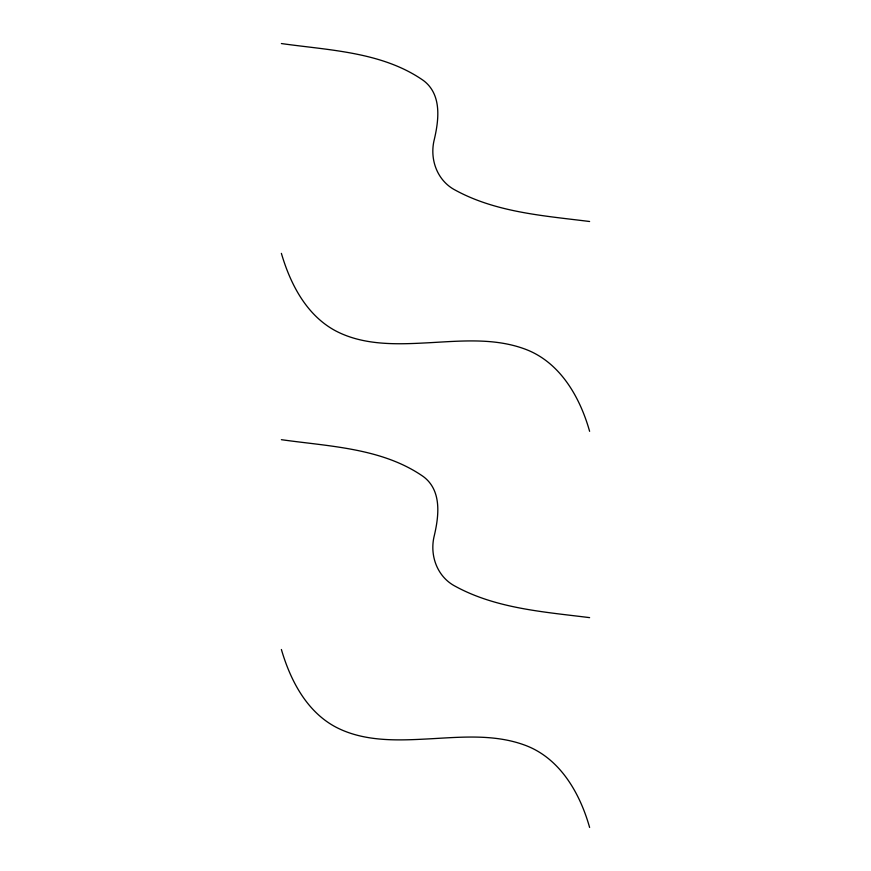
<?xml version="1.0" encoding="UTF-8"?>
<svg xmlns="http://www.w3.org/2000/svg" width="871" height="871" viewBox="0 0 871 871"><rect width="100%" height="100%" fill="white"/><g stroke="black" fill="none" stroke-linecap="round" stroke-linejoin="round"><path stroke-width="1.31" d="M281.387 43.55C329.358 50.344 382.38 51.814 423.458 80.535C441.935 94.46 438.93 119.599 434.335 139.338C429.316 158.903 437.002 180.776 455.522 190.27C496.426 212.524 544.277 215.79 589.613 221.506M281.387 439.681C329.358 446.475 382.38 447.955 423.458 476.666C441.935 490.591 438.93 515.73 434.335 535.469C429.316 555.034 437.002 576.907 455.522 586.412C496.426 608.666 544.277 611.921 589.613 617.637M589.613 431.319C580.032 397.318 560.249 362.39 525.561 349.293C493.03 337.023 457.569 341.399 423.709 343.011C394.019 344.535 362.499 345.036 335.477 330.784C306.374 315.15 290.326 283.924 281.387 253.363M589.613 827.45C580.032 793.448 560.249 758.521 525.561 745.424C493.03 733.153 457.569 737.53 423.709 739.141C394.019 740.666 362.499 741.167 335.477 726.915C306.374 711.28 290.326 680.055 281.387 649.494"/></g></svg>
